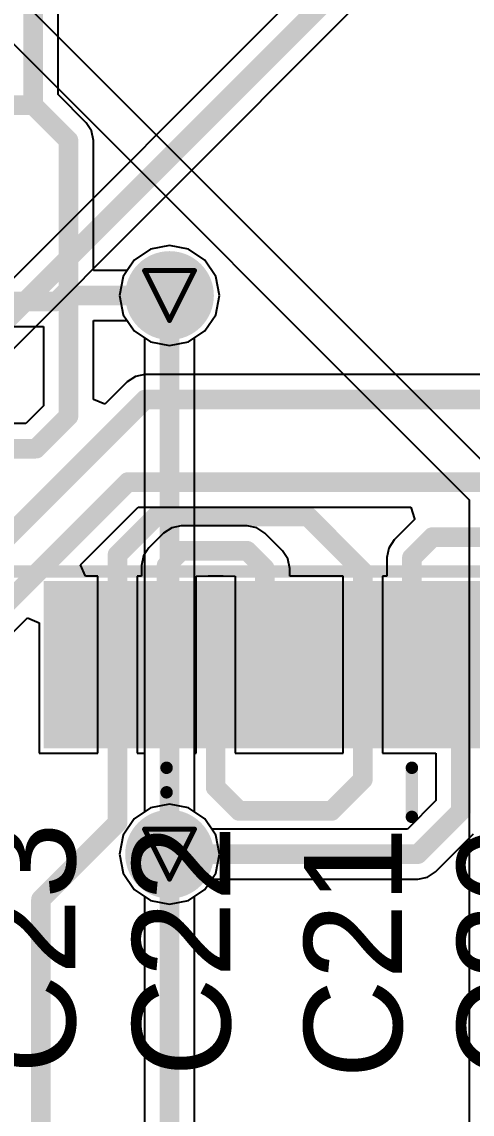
# Model space of a CAD drawing. Header units: inches. Extents: x -3 to 423, y -3 to 110.
# Drawn here: x 39.28 to 43.87, y 4.51 to 15.64 of the extents above; entities that cross this region are included whole.
import ezdxf

# ---------------------------------------------------------------- set-up
doc = ezdxf.new("R2010")
doc.units = ezdxf.units.IN
for name, color, linetype in [('Bottom Layer', 5, 'Continuous'), ('Bottom Solder', 6, 'Continuous'), ('Drill Drawing', 1, 'Continuous'), ('Mechanical 16', 56, 'Continuous'), ('Mechanical 6', 56, 'Continuous'), ('Mid Layer', 16, 'Continuous'), ('Mid Layer 2', 76, 'Continuous'), ('Top Layer', 1, 'Continuous'), ('Top Overlay', 2, 'Continuous'), ('Top Paste', 8, 'Continuous'), ('Top Solder', 216, 'Continuous'), ('Via Holes', 16, 'Continuous')]:
    doc.layers.add(name, color=color, linetype=linetype)
doc.styles.add('Arial', font='', dxfattribs={"height": 0.2})
doc.styles.get('Arial').set_extended_font_data('Arial')

# ---------------------------------------------------------------- blocks, each defined once
blk = doc.blocks.new('W5500_131')
at = {"layer": 'Top Layer'}
for points in [[(-2.900045, -5.200142), (-2.900045, -3.700018), (-2.600071, -3.700018), (-2.600071, -5.200142)], [(-2.399919, -5.200142), (-2.399919, -3.700018), (-2.099945, -3.700018), (-2.099945, -5.200142)], [(-1.900047, -5.200142), (-1.900047, -3.700018), (-1.600073, -3.700018), (-1.600073, -5.200142)], [(-1.399921, -5.200142), (-1.399921, -3.700018), (-1.099947, -3.700018), (-1.099947, -5.200142)], [(-0.900049, -5.200142), (-0.900049, -3.700018), (-0.600075, -3.700018), (-0.600075, -5.200142)], [(-0.399923, -5.200142), (-0.399923, -3.700018), (-0.099949, -3.700018), (-0.099949, -5.200142)], [(0.099949, -5.200142), (0.099949, -3.700018), (0.399923, -3.700018), (0.399923, -5.200142)], [(0.600075, -5.200142), (0.600075, -3.700018), (0.900049, -3.700018), (0.900049, -5.200142)], [(1.099947, -5.200142), (1.099947, -3.700018), (1.399921, -3.700018), (1.399921, -5.200142)]]:
    blk.add_hatch(color=1, dxfattribs=at).paths.add_polyline_path(points)
at = {"layer": 'Top Paste'}
for points in [[(-2.900045, -5.200142), (-2.900045, -3.700018), (-2.600071, -3.700018), (-2.600071, -5.200142)], [(-2.399919, -5.200142), (-2.399919, -3.700018), (-2.099945, -3.700018), (-2.099945, -5.200142)], [(-1.900047, -5.200142), (-1.900047, -3.700018), (-1.600073, -3.700018), (-1.600073, -5.200142)], [(-1.399921, -5.200142), (-1.399921, -3.700018), (-1.099947, -3.700018), (-1.099947, -5.200142)], [(-0.900049, -5.200142), (-0.900049, -3.700018), (-0.600075, -3.700018), (-0.600075, -5.200142)], [(-0.399923, -5.200142), (-0.399923, -3.700018), (-0.099949, -3.700018), (-0.099949, -5.200142)], [(0.099949, -5.200142), (0.099949, -3.700018), (0.399923, -3.700018), (0.399923, -5.200142)], [(0.600075, -5.200142), (0.600075, -3.700018), (0.900049, -3.700018), (0.900049, -5.200142)], [(1.099947, -5.200142), (1.099947, -3.700018), (1.399921, -3.700018), (1.399921, -5.200142)]]:
    blk.add_hatch(color=8, dxfattribs=at).paths.add_polyline_path(points)
at = {"layer": 'Top Solder'}
for points in [[(-3.001645, -5.301742), (-3.001645, -3.598418), (-2.498471, -3.598418), (-2.498471, -5.301742)], [(-2.501519, -5.301742), (-2.501519, -3.598418), (-1.998345, -3.598418), (-1.998345, -5.301742)], [(-2.001647, -5.301742), (-2.001647, -3.598418), (-1.498473, -3.598418), (-1.498473, -5.301742)], [(-1.501521, -5.301742), (-1.501521, -3.598418), (-0.998347, -3.598418), (-0.998347, -5.301742)], [(-1.001649, -5.301742), (-1.001649, -3.598418), (-0.498475, -3.598418), (-0.498475, -5.301742)], [(-0.501523, -5.301742), (-0.501523, -3.598418), (0.001651, -3.598418), (0.001651, -5.301742)], [(-0.001651, -5.301742), (-0.001651, -3.598418), (0.501523, -3.598418), (0.501523, -5.301742)], [(0.498475, -5.301742), (0.498475, -3.598418), (1.001649, -3.598418), (1.001649, -5.301742)], [(0.998347, -5.301742), (0.998347, -3.598418), (1.501521, -3.598418), (1.501521, -5.301742)]]:
    blk.add_hatch(color=216, dxfattribs=at).paths.add_polyline_path(points)
at = {"layer": 'Mechanical 16'}
blk.add_lwpolyline([(-3.50012, -3.50012, 0.127, 0.127, 0), (3.50012, -3.50012, 0.127, 0.127, 0)], format="xyseb", dxfattribs=at)
at = {"layer": 'Mechanical 6'}
for points in [[(-1.75006, -5.750052, 0.127, 0.127, 0), (-1.75006, -5.500116, 0.127, 0.127, 0)], [(0.750062, -5.999988, 0.127, 0.127, 0), (0.750062, -5.500116, 0.127, 0.127, 0)]]:
    blk.add_lwpolyline(points, format="xyseb", dxfattribs=at)
for points in [[(-1.78181, -5.500116, 0.0635, 0.0635, 1), (-1.71831, -5.500116, 0.0635, 0.0635, 1)], [(0.718312, -5.500116, 0.0635, 0.0635, 1), (0.781812, -5.500116, 0.0635, 0.0635, 1)], [(-1.78181, -5.750052, 0.0635, 0.0635, 1), (-1.71831, -5.750052, 0.0635, 0.0635, 1)], [(0.718312, -5.999988, 0.0635, 0.0635, 1), (0.781812, -5.999988, 0.0635, 0.0635, 1)]]:
    blk.add_lwpolyline(points, format="xyseb", close=True, dxfattribs=at)

msp = doc.modelspace()

# ---------------------------------------------------------------- hatches: boundary and pattern name
at = {"layer": 'Bottom Layer'}
h = msp.add_hatch(color=5, dxfattribs=at)
edge = h.paths.add_edge_path()
edge.add_arc((40.79, 12.85), 0.35, 0, 360)
h = msp.add_hatch(color=5, dxfattribs=at)
edge = h.paths.add_edge_path()
edge.add_arc((40.79, 7.16), 0.35, 0, 360)
at = {"layer": 'Bottom Solder'}
h = msp.add_hatch(color=6, dxfattribs=at)
edge = h.paths.add_edge_path()
edge.add_arc((40.79, 12.85), 0.452, 0, 360)
h = msp.add_hatch(color=6, dxfattribs=at)
edge = h.paths.add_edge_path()
edge.add_arc((40.79, 7.16), 0.452, 0, 360)
at = {"layer": 'Mid Layer'}
h = msp.add_hatch(color=16, dxfattribs=at)
edge = h.paths.add_edge_path()
edge.add_arc((40.79, 12.85), 0.35, 0, 360)
h = msp.add_hatch(color=16, dxfattribs=at)
edge = h.paths.add_edge_path()
edge.add_arc((40.79, 7.16), 0.35, 0, 360)
at = {"layer": 'Mid Layer 2'}
h = msp.add_hatch(color=76, dxfattribs=at)
edge = h.paths.add_edge_path()
edge.add_arc((40.79, 12.85), 0.35, 0, 360)
h = msp.add_hatch(color=76, dxfattribs=at)
edge = h.paths.add_edge_path()
edge.add_arc((40.79, 7.16), 0.35, 0, 360)
at = {"layer": 'Top Layer'}
h = msp.add_hatch(color=1, dxfattribs=at)
edge = h.paths.add_edge_path()
edge.add_arc((40.79, 12.85), 0.35, 0, 360)
h = msp.add_hatch(color=1, dxfattribs=at)
edge = h.paths.add_edge_path()
edge.add_arc((40.79, 7.16), 0.35, 0, 360)
at = {"layer": 'Top Solder'}
h = msp.add_hatch(color=216, dxfattribs=at)
edge = h.paths.add_edge_path()
edge.add_arc((40.79, 12.85), 0.452, 0, 360)
h = msp.add_hatch(color=216, dxfattribs=at)
edge = h.paths.add_edge_path()
edge.add_arc((40.79, 7.16), 0.452, 0, 360)
at = {"layer": 'Via Holes'}
h = msp.add_hatch(color=7, dxfattribs=at)
edge = h.paths.add_edge_path()
edge.add_arc((40.79, 12.85), 0.25, 0, 360)
h = msp.add_hatch(color=7, dxfattribs=at)
edge = h.paths.add_edge_path()
edge.add_arc((40.79, 7.16), 0.25, 0, 360)

# ---------------------------------------------------------------- linework, layer by layer
at = {"layer": 'Bottom Layer'}
for p, q in [((42.265, 16.095), (38.58, 12.41)), ((39.015, 12.124), (42.625, 15.735)), ((40.79, 13.36), (40.595, 13.321)), ((40.985, 13.321), (40.79, 13.36)), ((40.595, 13.321), (40.43, 13.21)), ((41.15, 13.21), (40.985, 13.321)), ((40.43, 13.21), (40.319, 13.045)), ((41.261, 13.045), (41.15, 13.21)), ((40.319, 13.045), (40.28, 12.85)), ((41.3, 12.85), (41.261, 13.045)), ((40.28, 12.85), (40.319, 12.655)), ((41.261, 12.655), (41.3, 12.85)), ((40.319, 12.655), (40.43, 12.49)), ((41.15, 12.49), (41.261, 12.655)), ((40.43, 12.49), (40.535, 12.419)), ((41.045, 12.419), (41.15, 12.49)), ((40.535, 12.419), (40.535, 7.591)), ((41.045, 7.591), (41.045, 12.419)), ((40.535, 7.591), (40.43, 7.52)), ((41.15, 7.52), (41.045, 7.591)), ((40.43, 7.52), (40.319, 7.355)), ((41.261, 7.355), (41.15, 7.52)), ((40.319, 7.355), (40.28, 7.16)), ((41.3, 7.16), (41.261, 7.355)), ((40.28, 7.16), (40.319, 6.965)), ((41.261, 6.965), (41.3, 7.16)), ((40.319, 6.965), (40.43, 6.8)), ((41.15, 6.8), (41.261, 6.965)), ((40.43, 6.8), (40.535, 6.729)), ((41.045, 6.729), (41.15, 6.8)), ((40.535, 6.729), (40.535, 3.206)), ((41.045, 3.1), (41.045, 6.729))]:
    msp.add_line(p, q, dxfattribs=at)
for points in [[(38.76, 12.23, 0.2, 0.2, 0), (42.75, 16.22, 0.2, 0.2, 0)], [(40.79, 7.16, 0.2, 0.2, 0), (40.79, 12.85, 0.2, 0.2, 0)], [(40.79, 3.1, 0.2, 0.2, 0), (40.79, 7.16, 0.2, 0.2, 0)]]:
    msp.add_lwpolyline(points, format="xyseb", dxfattribs=at)
for points in [[(40.74, 12.85, 0.1, 0.1, 1), (40.84, 12.85, 0.1, 0.1, 1)], [(40.74, 7.16, 0.1, 0.1, 1), (40.84, 7.16, 0.1, 0.1, 1)], [(40.74, 7.16, 0.1, 0.1, 1), (40.84, 7.16, 0.1, 0.1, 1)]]:
    msp.add_lwpolyline(points, format="xyseb", close=True, dxfattribs=at)
at = {"layer": 'Drill Drawing'}
for points in [[(40.536, 13.104, 0.0508, 0.0508, 0), (41.044, 13.104, 0.0508, 0.0508, 0)], [(40.536, 13.104, 0.0508, 0.0508, 0), (40.79, 12.596, 0.0508, 0.0508, 0)], [(40.79, 12.596, 0.0508, 0.0508, 0), (41.044, 13.104, 0.0508, 0.0508, 0)], [(40.536, 7.414, 0.0508, 0.0508, 0), (41.044, 7.414, 0.0508, 0.0508, 0)], [(40.536, 7.414, 0.0508, 0.0508, 0), (40.79, 6.906, 0.0508, 0.0508, 0)], [(40.79, 6.906, 0.0508, 0.0508, 0), (41.044, 7.414, 0.0508, 0.0508, 0)]]:
    msp.add_lwpolyline(points, format="xyseb", dxfattribs=at)
for points in [[(40.523, 13.104, 0.0254, 0.0254, 1), (40.549, 13.104, 0.0254, 0.0254, 1)], [(40.523, 13.104, 0.0254, 0.0254, 1), (40.549, 13.104, 0.0254, 0.0254, 1)], [(41.031, 13.104, 0.0254, 0.0254, 1), (41.057, 13.104, 0.0254, 0.0254, 1)], [(41.031, 13.104, 0.0254, 0.0254, 1), (41.057, 13.104, 0.0254, 0.0254, 1)], [(40.777, 12.596, 0.0254, 0.0254, 1), (40.803, 12.596, 0.0254, 0.0254, 1)], [(40.777, 12.596, 0.0254, 0.0254, 1), (40.803, 12.596, 0.0254, 0.0254, 1)], [(40.523, 7.414, 0.0254, 0.0254, 1), (40.549, 7.414, 0.0254, 0.0254, 1)], [(40.523, 7.414, 0.0254, 0.0254, 1), (40.549, 7.414, 0.0254, 0.0254, 1)], [(41.031, 7.414, 0.0254, 0.0254, 1), (41.057, 7.414, 0.0254, 0.0254, 1)], [(41.031, 7.414, 0.0254, 0.0254, 1), (41.057, 7.414, 0.0254, 0.0254, 1)], [(40.777, 6.906, 0.0254, 0.0254, 1), (40.803, 6.906, 0.0254, 0.0254, 1)], [(40.777, 6.906, 0.0254, 0.0254, 1), (40.803, 6.906, 0.0254, 0.0254, 1)]]:
    msp.add_lwpolyline(points, format="xyseb", close=True, dxfattribs=at)
at = {"layer": 'Mid Layer'}
for p, q in [((40.79, 13.36), (40.595, 13.321)), ((40.985, 13.321), (40.79, 13.36)), ((40.595, 13.321), (40.43, 13.21)), ((41.15, 13.21), (40.985, 13.321)), ((40.43, 13.21), (40.319, 13.045)), ((41.261, 13.045), (41.15, 13.21)), ((40.319, 13.045), (40.28, 12.85)), ((41.3, 12.85), (41.261, 13.045)), ((40.28, 12.85), (40.319, 12.655)), ((41.261, 12.655), (41.3, 12.85)), ((40.319, 12.655), (40.43, 12.49)), ((41.15, 12.49), (41.261, 12.655)), ((40.43, 12.49), (40.595, 12.379)), ((40.985, 12.379), (41.15, 12.49)), ((40.595, 12.379), (40.79, 12.34)), ((40.79, 12.34), (40.985, 12.379)), ((40.595, 7.631), (40.43, 7.52)), ((40.79, 7.67), (40.595, 7.631)), ((40.985, 7.631), (40.79, 7.67)), ((41.15, 7.52), (40.985, 7.631)), ((40.43, 7.52), (40.319, 7.355)), ((41.261, 7.355), (41.15, 7.52)), ((40.319, 7.355), (40.28, 7.16)), ((41.3, 7.16), (41.261, 7.355)), ((40.28, 7.16), (40.319, 6.965)), ((41.261, 6.965), (41.3, 7.16)), ((40.319, 6.965), (40.43, 6.8)), ((41.15, 6.8), (41.261, 6.965)), ((40.43, 6.8), (40.595, 6.689)), ((40.985, 6.689), (41.15, 6.8)), ((40.595, 6.689), (40.79, 6.65)), ((40.79, 6.65), (40.985, 6.689))]:
    msp.add_line(p, q, dxfattribs=at)
at = {"layer": 'Mid Layer 2'}
for p, q in [((44.171, 10.97), (32.791, 22.35)), ((35.233, 19.38), (43.844, 10.769)), ((43.844, 10.769), (43.844, 0.88))]:
    msp.add_line(p, q, dxfattribs=at)
at = {"layer": 'Top Layer'}
for p, q in [((39.655, 14.896), (39.655, 16.58)), ((39.94, 14.61), (39.655, 14.896)), ((39.995, 14.528), (39.94, 14.61)), ((40.015, 14.43), (39.995, 14.528)), ((40.015, 13.105), (40.015, 14.43)), ((40.79, 13.36), (40.595, 13.321)), ((40.985, 13.321), (40.79, 13.36)), ((40.595, 13.321), (40.43, 13.21)), ((41.15, 13.21), (40.985, 13.321)), ((40.43, 13.21), (40.359, 13.105)), ((41.261, 13.045), (41.15, 13.21)), ((40.359, 13.105), (40.015, 13.105)), ((41.3, 12.85), (41.261, 13.045)), ((41.261, 12.655), (41.3, 12.85)), ((40.015, 11.791), (40.015, 12.595)), ((40.015, 12.595), (40.359, 12.595)), ((40.359, 12.595), (40.43, 12.49)), ((41.15, 12.49), (41.261, 12.655)), ((38.96, 12.535), (39.505, 12.535)), ((39.505, 12.535), (39.505, 11.726)), ((40.43, 12.49), (40.595, 12.379)), ((40.985, 12.379), (41.15, 12.49)), ((40.595, 12.379), (40.79, 12.34)), ((40.79, 12.34), (40.985, 12.379)), ((40.442, 12.025), (40.36, 11.97)), ((40.54, 12.045), (40.442, 12.025)), ((46.06, 12.045), (40.54, 12.045)), ((40.36, 11.97), (40.132, 11.743)), ((39.505, 11.726), (39.324, 11.545)), ((40.132, 11.743), (40.015, 11.791)), ((39.324, 11.545), (38.96, 11.545)), ((39.884, 10.107), (40.472, 10.695)), ((40.472, 10.695), (43.248, 10.695)), ((43.248, 10.695), (43.287, 10.577)), ((43.287, 10.577), (43.288, 10.568)), ((40.812, 10.485), (40.73, 10.43)), ((40.91, 10.505), (40.812, 10.485)), ((41.58, 10.505), (40.91, 10.505)), ((41.678, 10.485), (41.58, 10.505)), ((41.76, 10.43), (41.678, 10.485)), ((43.288, 10.568), (43.08, 10.36)), ((40.73, 10.43), (40.58, 10.28)), ((41.94, 10.25), (41.76, 10.43)), ((43.08, 10.36), (43.025, 10.278)), ((40.58, 10.28), (40.524, 10.197)), ((41.995, 10.168), (41.94, 10.25)), ((43.025, 10.278), (43.005, 10.18)), ((40.524, 10.197), (40.505, 10.1)), ((42.015, 10.07), (41.995, 10.168)), ((43.005, 10.18), (43.005, 9.99)), ((39.933, 9.99), (39.884, 10.107)), ((40.505, 10.1), (40.505, 9.99)), ((42.015, 9.99), (42.015, 10.07)), ((40.06, 9.99), (39.933, 9.99)), ((40.06, 8.19), (40.06, 9.99)), ((40.505, 9.99), (40.46, 9.99)), ((40.46, 9.99), (40.46, 8.19)), ((41.06, 9.99), (41.185, 9.995)), ((41.06, 8.19), (41.06, 9.99)), ((41.185, 9.995), (41.335, 9.995)), ((41.335, 9.995), (41.46, 9.99)), ((41.46, 9.99), (41.46, 8.19)), ((42.56, 9.99), (42.015, 9.99)), ((42.56, 8.19), (42.56, 9.99)), ((43.005, 9.99), (42.96, 9.99)), ((42.96, 9.99), (42.96, 8.19)), ((38.832, 9.055), (39.343, 9.566)), ((39.343, 9.566), (39.46, 9.517)), ((39.46, 9.517), (39.46, 8.19)), ((39.46, 8.19), (40.06, 8.19)), ((40.46, 8.19), (40.535, 8.19)), ((40.535, 8.19), (40.535, 7.591)), ((41.045, 7.591), (41.045, 8.19)), ((41.045, 8.19), (41.06, 8.19)), ((41.46, 8.19), (42.56, 8.19)), ((42.96, 8.19), (43.505, 8.19)), ((43.505, 8.19), (43.505, 7.706)), ((43.505, 7.706), (43.214, 7.415)), ((40.535, 7.591), (40.43, 7.52)), ((41.15, 7.52), (41.045, 7.591)), ((40.43, 7.52), (40.319, 7.355)), ((41.221, 7.415), (41.15, 7.52)), ((40.319, 7.355), (40.28, 7.16)), ((43.214, 7.415), (41.221, 7.415)), ((43.5, 6.98), (43.888, 7.368)), ((40.28, 7.16), (40.319, 6.965)), ((40.319, 6.965), (40.43, 6.8)), ((41.15, 6.8), (41.221, 6.905)), ((41.221, 6.905), (43.32, 6.905)), ((43.32, 6.905), (43.418, 6.925)), ((43.418, 6.925), (43.5, 6.98)), ((40.43, 6.8), (40.595, 6.689)), ((40.985, 6.689), (41.15, 6.8)), ((40.595, 6.689), (40.79, 6.65)), ((40.79, 6.65), (40.985, 6.689))]:
    msp.add_line(p, q, dxfattribs=at)
for points in [[(39.4, 14.79, 0.2, 0.2, 0), (39.4, 16.58, 0.2, 0.2, 0)], [(38.06, 14.79, 0.2, 0.2, 0), (39.4, 14.79, 0.2, 0.2, 0)], [(39.4, 14.79, 0.2, 0.2, 0), (39.76, 14.43, 0.2, 0.2, 0)], [(39.76, 12.91, 0.2, 0.2, 0), (39.76, 14.43, 0.2, 0.2, 0)], [(39.64, 12.79, 0.2, 0.2, 0), (39.7, 12.85, 0.2, 0.2, 0)], [(39.7, 12.85, 0.2, 0.2, 0), (39.76, 12.91, 0.2, 0.2, 0)], [(39.7, 12.85, 0.2, 0.2, 0), (39.76, 12.85, 0.2, 0.2, 0)], [(39.76, 12.85, 0.2, 0.2, 0), (40.79, 12.85, 0.2, 0.2, 0)], [(39.76, 11.62, 0.2, 0.2, 0), (39.76, 12.85, 0.2, 0.2, 0)], [(38.06, 12.79, 0.2, 0.2, 0), (39.64, 12.79, 0.2, 0.2, 0)], [(35.75, 7, 0.2, 0.2, 0), (40.54, 11.79, 0.2, 0.2, 0)], [(40.54, 11.79, 0.2, 0.2, 0), (46.96, 11.79, 0.2, 0.2, 0)], [(39.43, 11.29, 0.2, 0.2, 0), (39.76, 11.62, 0.2, 0.2, 0)], [(38.06, 11.29, 0.2, 0.2, 0), (39.43, 11.29, 0.2, 0.2, 0)], [(34.576, 5.16, 0.2, 0.2, 0), (40.366, 10.95, 0.2, 0.2, 0)], [(40.366, 10.95, 0.2, 0.2, 0), (45.55, 10.95, 0.2, 0.2, 0)], [(40.26, 10.21, 0.2, 0.2, 0), (40.65, 10.6, 0.2, 0.2, 0)], [(40.65, 10.6, 0.2, 0.2, 0), (42.2, 10.6, 0.2, 0.2, 0)], [(42.2, 10.6, 0.2, 0.2, 0), (42.76, 10.04, 0.2, 0.2, 0)], [(43.26, 10.18, 0.2, 0.2, 0), (43.47, 10.39, 0.2, 0.2, 0)], [(43.47, 10.39, 0.2, 0.2, 0), (45.81, 10.39, 0.2, 0.2, 0)], [(40.76, 10.1, 0.2, 0.2, 0), (40.91, 10.25, 0.2, 0.2, 0)], [(40.91, 10.25, 0.2, 0.2, 0), (41.58, 10.25, 0.2, 0.2, 0)], [(41.58, 10.25, 0.2, 0.2, 0), (41.76, 10.07, 0.2, 0.2, 0)], [(40.26, 9.09, 0.2, 0.2, 0), (40.26, 10.21, 0.2, 0.2, 0)], [(43.26, 9.09, 0.2, 0.2, 0), (43.26, 10.18, 0.2, 0.2, 0)], [(40.76, 9.09, 0.2, 0.2, 0), (40.76, 10.1, 0.2, 0.2, 0)], [(41.76, 9.09, 0.2, 0.2, 0), (41.76, 10.07, 0.2, 0.2, 0)], [(42.76, 9.09, 0.2, 0.2, 0), (42.76, 10.04, 0.2, 0.2, 0)], [(40.26, 7.479, 0.2, 0.2, 0), (40.26, 9.09, 0.2, 0.2, 0)], [(40.76, 9.09, 0.2, 0.2, 0), (40.79, 9.06, 0.2, 0.2, 0)], [(40.79, 7.16, 0.2, 0.2, 0), (40.79, 9.06, 0.2, 0.2, 0)], [(41.26, 7.84, 0.2, 0.2, 0), (41.26, 9.09, 0.2, 0.2, 0)], [(42.76, 7.92, 0.2, 0.2, 0), (42.76, 9.09, 0.2, 0.2, 0)], [(43.76, 7.6, 0.2, 0.2, 0), (43.76, 9.09, 0.2, 0.2, 0)], [(42.44, 7.6, 0.2, 0.2, 0), (42.76, 7.92, 0.2, 0.2, 0)], [(41.26, 7.84, 0.2, 0.2, 0), (41.5, 7.6, 0.2, 0.2, 0)], [(41.5, 7.6, 0.2, 0.2, 0), (42.44, 7.6, 0.2, 0.2, 0)], [(43.32, 7.16, 0.2, 0.2, 0), (43.76, 7.6, 0.2, 0.2, 0)], [(39.48, 6.699, 0.2, 0.2, 0), (40.26, 7.479, 0.2, 0.2, 0)], [(40.79, 7.16, 0.2, 0.2, 0), (43.32, 7.16, 0.2, 0.2, 0)], [(39.48, 3.72, 0.2, 0.2, 0), (39.48, 6.699, 0.2, 0.2, 0)]]:
    msp.add_lwpolyline(points, format="xyseb", dxfattribs=at)
for points in [[(39.35, 14.79, 0.1, 0.1, 1), (39.45, 14.79, 0.1, 0.1, 1)], [(39.35, 14.79, 0.1, 0.1, 1), (39.45, 14.79, 0.1, 0.1, 1)], [(39.35, 14.79, 0.1, 0.1, 1), (39.45, 14.79, 0.1, 0.1, 1)], [(39.71, 14.43, 0.1, 0.1, 1), (39.81, 14.43, 0.1, 0.1, 1)], [(39.71, 14.43, 0.1, 0.1, 1), (39.81, 14.43, 0.1, 0.1, 1)], [(39.65, 12.85, 0.1, 0.1, 1), (39.75, 12.85, 0.1, 0.1, 1)], [(39.65, 12.85, 0.1, 0.1, 1), (39.75, 12.85, 0.1, 0.1, 1)], [(39.65, 12.85, 0.1, 0.1, 1), (39.75, 12.85, 0.1, 0.1, 1)], [(39.71, 12.91, 0.1, 0.1, 1), (39.81, 12.91, 0.1, 0.1, 1)], [(39.71, 12.91, 0.1, 0.1, 1), (39.81, 12.91, 0.1, 0.1, 1)], [(39.71, 12.85, 0.1, 0.1, 1), (39.81, 12.85, 0.1, 0.1, 1)], [(39.71, 12.85, 0.1, 0.1, 1), (39.81, 12.85, 0.1, 0.1, 1)], [(39.71, 12.85, 0.1, 0.1, 1), (39.81, 12.85, 0.1, 0.1, 1)], [(40.74, 12.85, 0.1, 0.1, 1), (40.84, 12.85, 0.1, 0.1, 1)], [(39.59, 12.79, 0.1, 0.1, 1), (39.69, 12.79, 0.1, 0.1, 1)], [(39.59, 12.79, 0.1, 0.1, 1), (39.69, 12.79, 0.1, 0.1, 1)], [(40.49, 11.79, 0.1, 0.1, 1), (40.59, 11.79, 0.1, 0.1, 1)], [(40.49, 11.79, 0.1, 0.1, 1), (40.59, 11.79, 0.1, 0.1, 1)], [(39.71, 11.62, 0.1, 0.1, 1), (39.81, 11.62, 0.1, 0.1, 1)], [(39.71, 11.62, 0.1, 0.1, 1), (39.81, 11.62, 0.1, 0.1, 1)], [(39.38, 11.29, 0.1, 0.1, 1), (39.48, 11.29, 0.1, 0.1, 1)], [(39.38, 11.29, 0.1, 0.1, 1), (39.48, 11.29, 0.1, 0.1, 1)], [(40.316, 10.95, 0.1, 0.1, 1), (40.416, 10.95, 0.1, 0.1, 1)], [(40.316, 10.95, 0.1, 0.1, 1), (40.416, 10.95, 0.1, 0.1, 1)], [(40.6, 10.6, 0.1, 0.1, 1), (40.7, 10.6, 0.1, 0.1, 1)], [(40.6, 10.6, 0.1, 0.1, 1), (40.7, 10.6, 0.1, 0.1, 1)], [(42.15, 10.6, 0.1, 0.1, 1), (42.25, 10.6, 0.1, 0.1, 1)], [(42.15, 10.6, 0.1, 0.1, 1), (42.25, 10.6, 0.1, 0.1, 1)], [(43.42, 10.39, 0.1, 0.1, 1), (43.52, 10.39, 0.1, 0.1, 1)], [(43.42, 10.39, 0.1, 0.1, 1), (43.52, 10.39, 0.1, 0.1, 1)], [(40.86, 10.25, 0.1, 0.1, 1), (40.96, 10.25, 0.1, 0.1, 1)], [(40.86, 10.25, 0.1, 0.1, 1), (40.96, 10.25, 0.1, 0.1, 1)], [(41.53, 10.25, 0.1, 0.1, 1), (41.63, 10.25, 0.1, 0.1, 1)], [(41.53, 10.25, 0.1, 0.1, 1), (41.63, 10.25, 0.1, 0.1, 1)], [(40.21, 10.21, 0.1, 0.1, 1), (40.31, 10.21, 0.1, 0.1, 1)], [(40.21, 10.21, 0.1, 0.1, 1), (40.31, 10.21, 0.1, 0.1, 1)], [(43.21, 10.18, 0.1, 0.1, 1), (43.31, 10.18, 0.1, 0.1, 1)], [(43.21, 10.18, 0.1, 0.1, 1), (43.31, 10.18, 0.1, 0.1, 1)], [(40.71, 10.1, 0.1, 0.1, 1), (40.81, 10.1, 0.1, 0.1, 1)], [(40.71, 10.1, 0.1, 0.1, 1), (40.81, 10.1, 0.1, 0.1, 1)], [(41.71, 10.07, 0.1, 0.1, 1), (41.81, 10.07, 0.1, 0.1, 1)], [(41.71, 10.07, 0.1, 0.1, 1), (41.81, 10.07, 0.1, 0.1, 1)], [(42.71, 10.04, 0.1, 0.1, 1), (42.81, 10.04, 0.1, 0.1, 1)], [(42.71, 10.04, 0.1, 0.1, 1), (42.81, 10.04, 0.1, 0.1, 1)], [(40.21, 9.09, 0.1, 0.1, 1), (40.31, 9.09, 0.1, 0.1, 1)], [(40.21, 9.09, 0.1, 0.1, 1), (40.31, 9.09, 0.1, 0.1, 1)], [(40.71, 9.09, 0.1, 0.1, 1), (40.81, 9.09, 0.1, 0.1, 1)], [(40.71, 9.09, 0.1, 0.1, 1), (40.81, 9.09, 0.1, 0.1, 1)], [(40.74, 9.06, 0.1, 0.1, 1), (40.84, 9.06, 0.1, 0.1, 1)], [(40.74, 9.06, 0.1, 0.1, 1), (40.84, 9.06, 0.1, 0.1, 1)], [(41.21, 9.09, 0.1, 0.1, 1), (41.31, 9.09, 0.1, 0.1, 1)], [(41.71, 9.09, 0.1, 0.1, 1), (41.81, 9.09, 0.1, 0.1, 1)], [(42.71, 9.09, 0.1, 0.1, 1), (42.81, 9.09, 0.1, 0.1, 1)], [(42.71, 9.09, 0.1, 0.1, 1), (42.81, 9.09, 0.1, 0.1, 1)], [(43.21, 9.09, 0.1, 0.1, 1), (43.31, 9.09, 0.1, 0.1, 1)], [(43.71, 9.09, 0.1, 0.1, 1), (43.81, 9.09, 0.1, 0.1, 1)], [(42.71, 7.92, 0.1, 0.1, 1), (42.81, 7.92, 0.1, 0.1, 1)], [(42.71, 7.92, 0.1, 0.1, 1), (42.81, 7.92, 0.1, 0.1, 1)], [(41.21, 7.84, 0.1, 0.1, 1), (41.31, 7.84, 0.1, 0.1, 1)], [(41.21, 7.84, 0.1, 0.1, 1), (41.31, 7.84, 0.1, 0.1, 1)], [(41.45, 7.6, 0.1, 0.1, 1), (41.55, 7.6, 0.1, 0.1, 1)], [(41.45, 7.6, 0.1, 0.1, 1), (41.55, 7.6, 0.1, 0.1, 1)], [(42.39, 7.6, 0.1, 0.1, 1), (42.49, 7.6, 0.1, 0.1, 1)], [(42.39, 7.6, 0.1, 0.1, 1), (42.49, 7.6, 0.1, 0.1, 1)], [(43.71, 7.6, 0.1, 0.1, 1), (43.81, 7.6, 0.1, 0.1, 1)], [(43.71, 7.6, 0.1, 0.1, 1), (43.81, 7.6, 0.1, 0.1, 1)], [(40.21, 7.479, 0.1, 0.1, 1), (40.31, 7.479, 0.1, 0.1, 1)], [(40.21, 7.479, 0.1, 0.1, 1), (40.31, 7.479, 0.1, 0.1, 1)], [(40.74, 7.16, 0.1, 0.1, 1), (40.84, 7.16, 0.1, 0.1, 1)], [(40.74, 7.16, 0.1, 0.1, 1), (40.84, 7.16, 0.1, 0.1, 1)], [(43.27, 7.16, 0.1, 0.1, 1), (43.37, 7.16, 0.1, 0.1, 1)], [(43.27, 7.16, 0.1, 0.1, 1), (43.37, 7.16, 0.1, 0.1, 1)], [(39.43, 6.699, 0.1, 0.1, 1), (39.53, 6.699, 0.1, 0.1, 1)], [(39.43, 6.699, 0.1, 0.1, 1), (39.53, 6.699, 0.1, 0.1, 1)]]:
    msp.add_lwpolyline(points, format="xyseb", close=True, dxfattribs=at)

# ---------------------------------------------------------------- block references
msp.add_blockref('W5500_131', (42.51, 13.54))

# ---------------------------------------------------------------- texts
at = {"layer": 'Top Overlay', "style": 'Arial'}
for s, p in [('C23', (39.83, 4.92)), ('C22', (41.41, 4.893)), ('C21', (43.16, 4.873)), ('C20', (44.72, 4.873))]:
    msp.add_text(s, height=1, rotation=90, dxfattribs=at).set_placement(p)

doc.saveas('drawing.dxf')
